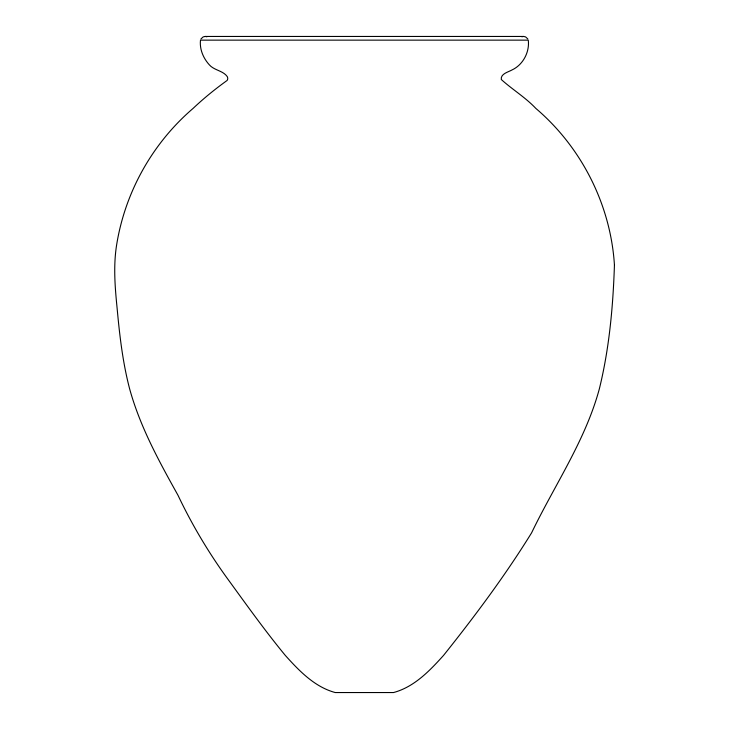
<?xml version="1.0" encoding="UTF-8"?>
<svg xmlns="http://www.w3.org/2000/svg" width="729" height="729" viewBox="0 0 729 729"><rect width="100%" height="100%" fill="white"/><g stroke="black" fill="none" stroke-linecap="round" stroke-linejoin="round"><path stroke-width="1.09" d="M200.949 38.956L203.191 36.887L205.195 36.45L523.568 36.45L525.582 36.887L527.814 38.956M521.846 36.769L523.568 36.45M205.195 36.45L206.918 36.769M614.438 265.083C613.053 306.645 609.307 348.444 599.338 388.903C585.341 440.626 554.605 485.022 531.605 532.826C505.115 575.637 474.944 616.078 443.551 655.398C429.673 670.817 414.209 687 393.523 692.55L335.24 692.55C314.591 686.973 299.145 670.808 285.294 655.398C265.511 631.378 247.404 606.063 229.125 580.904C209.423 554.04 192.292 525.409 178.013 495.31C158.986 461.202 140.096 426.793 129.644 388.903C122.745 362.586 119.62 335.504 117.141 308.467C114.963 286.843 113.177 264.992 116.868 243.431C125.634 191.089 152.844 142.902 193.112 108.384C203.746 98.315 215.146 89.066 227.011 80.536C227.977 79.443 227.904 77.812 227.248 76.581C223.001 70.567 214.171 70.421 209.351 64.845C203.291 58.238 199.473 49.198 200.484 40.141L528.279 40.141C529.755 51.987 523.048 64.79 512.15 69.875C508.55 72.007 500.413 73.702 501.297 79.516C512.205 89.412 525.509 97.458 535.806 108.384C581.651 147.431 610.683 204.94 614.438 265.083"/></g></svg>
